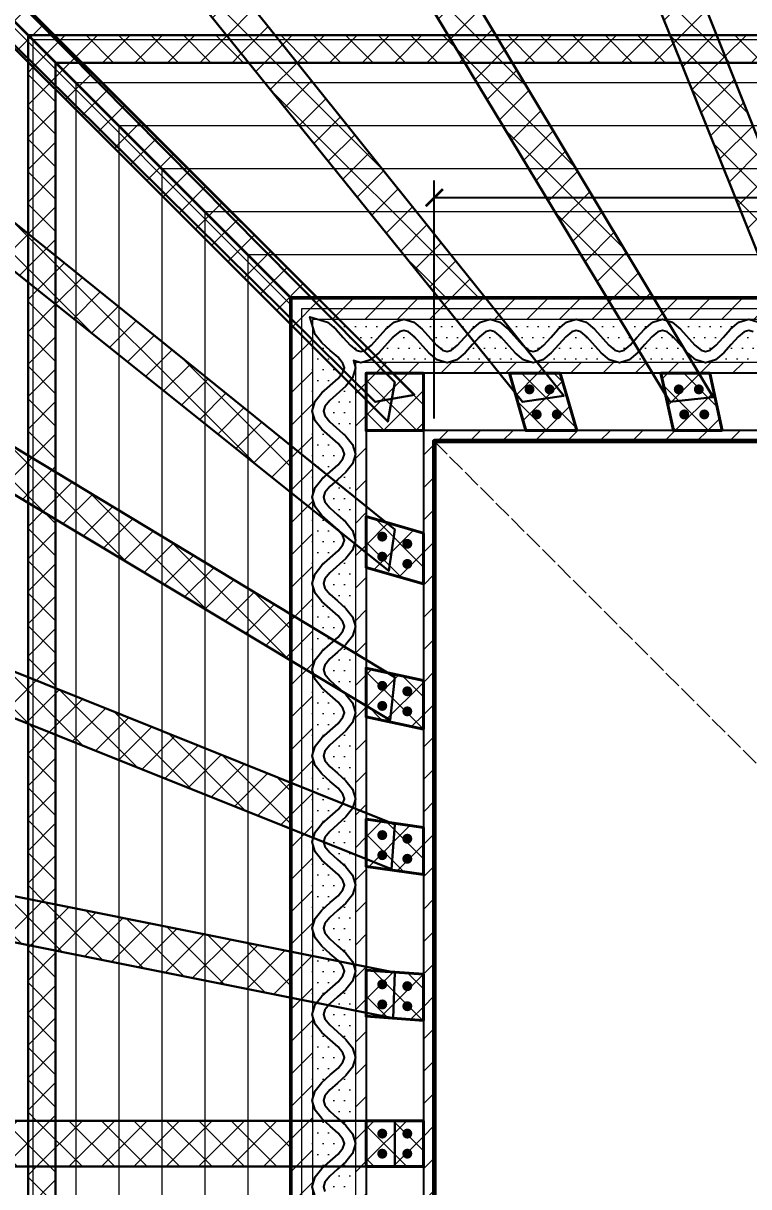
# Model space of a CAD drawing. Header units: millimetres. Extents: x -5750 to 7370, y -6735 to 6000.
# Drawn here: x -3633 to -1103, y -150 to 3908 of the extents above; entities that cross this region are included whole.
import ezdxf

# ---------------------------------------------------------------- set-up
doc = ezdxf.new("R2010")
doc.units = ezdxf.units.MM
doc.linetypes.add('DASHED', pattern=[1.524, 1.27, -0.254])
for name, color, linetype, lineweight in [('DIMS', 3, 'CONTINUOUS', 18), ('HATCH-CAST', 7, 'CONTINUOUS', 9), ('HATCH-INSULATION', 7, 'Continuous', 9), ('HATCH-PRINTED', 7, 'CONTINUOUS', 9), ('HIDDEN-AXIS', 8, 'DASHED', 18), ('LINES', 7, 'CONTINUOUS', 25), ('OUTLINE-CUT', 7, 'CONTINUOUS', 50), ('OUTLINE-FINE', 7, 'CONTINUOUS', 25), ('PRINTED-BEAD', 7, 'CONTINUOUS', 25)]:
    doc.layers.add(name, color=color, linetype=linetype, lineweight=lineweight)
doc.styles.get("Standard").update_dxf_attribs({"font": 'arial.ttf'})
doc.dimstyles.new('PYR-1-50', dxfattribs={"dimscale": 50, "dimtxt": 1.8, "dimasz": 1.2, "dimexe": 1.2, "dimexo": 0.8, "dimgap": 0.6, "dimtad": 1, "dimdec": 0, "dimtxsty": 'Standard', "dimblk": 'ARCHTICK', "dimcen": 2.5, "dimclrd": 3, "dimclre": 3, "dimclrt": 7, "dimazin": 3, "dimtfac": 1, "dimtmove": 0, "dimatfit": 3})

# ---------------------------------------------------------------- blocks, each defined once
blk = doc.blocks.new('_ARCHTICK')
at = {"color": 0, "linetype": 'BYBLOCK', "const_width": 0.15}
blk.add_lwpolyline([(-0.5, -0.5), (0.5, 0.5)], dxfattribs=at)

msp = doc.modelspace()

# ---------------------------------------------------------------- hatches: boundary and pattern name
at = {"layer": 'HATCH-CAST', "ltscale": 50}
h = msp.add_hatch(dxfattribs=at)
h.set_pattern_fill('ANSI37', scale=25.197)
h.paths.add_polyline_path([(-4887.5, -5137.5), (-4887.5, 5137.5), (5387.5, 5137.5), (5387.5, -5137.5)])
h.paths.add_polyline_path([(-4662.5, 4819.2), (-4662.5, 3930), (-4683.3, 3857.9), (-4662.5, 3841.3), (-4662.5, 2947.5), (-4678.8, 2872.2), (-4662.5, 2862.5), (-4662.5, 1965), (-4673.7, 1887.2), (-4662.5, 1882.7), (-4662.5, 982.5), (-4668.2, 903.1), (-4662.5, 901.9), (-4662.5, 80), (-4662.5, -80), (-4662.5, -901.9), (-4668.2, -903.1), (-4662.5, -982.5), (-4662.5, -1882.7), (-4673.7, -1887.2), (-4662.5, -1965), (-4662.5, -2862.5), (-4678.8, -2872.2), (-4662.5, -2947.5), (-4662.5, -3841.3), (-4683.3, -3857.9), (-4662.5, -3930), (-4662.5, -4819.2), (-4687.2, -4843.9), (-4687.1, -4844.2), (-4731.1, -4887.8), (-4662.5, -4912.5), (-4637.8, -4981.1), (-4594.2, -4937.1), (-4593.9, -4937.2), (-4569.2, -4912.5), (-3680, -4912.5), (-3607.9, -4933.3), (-3591.3, -4912.5), (-2697.5, -4912.5), (-2622.2, -4928.8), (-2612.5, -4912.5), (-1715, -4912.5), (-1637.2, -4923.7), (-1632.7, -4912.5), (-732.5, -4912.5), (-653.1, -4918.2), (-651.9, -4912.5), (170, -4912.5), (330, -4912.5), (1151.9, -4912.5), (1153.1, -4918.2), (1232.5, -4912.5), (2132.7, -4912.5), (2137.2, -4923.7), (2215, -4912.5), (3112.5, -4912.5), (3122.2, -4928.8), (3197.5, -4912.5), (4091.3, -4912.5), (4107.9, -4933.3), (4180, -4912.5), (5069.2, -4912.5), (5093.9, -4937.2), (5094.2, -4937.1), (5137.8, -4981.1), (5162.5, -4912.5), (5231.1, -4887.8), (5187.1, -4844.2), (5187.2, -4843.9), (5162.5, -4819.2), (5162.5, -3930), (5183.3, -3857.9), (5162.5, -3841.3), (5162.5, -2947.5), (5178.8, -2872.2), (5162.5, -2862.5), (5162.5, -1965), (5173.7, -1887.2), (5162.5, -1882.7), (5162.5, -982.5), (5168.2, -903.1), (5162.5, -901.9), (5162.5, -80), (5162.5, 80), (5162.5, 901.9), (5168.2, 903.1), (5162.5, 982.5), (5162.5, 1882.7), (5173.7, 1887.2), (5162.5, 1965), (5162.5, 2862.5), (5178.8, 2872.2), (5162.5, 2947.5), (5162.5, 3841.3), (5183.3, 3857.9), (5162.5, 3930), (5162.5, 4819.2), (5187.2, 4843.9), (5187.1, 4844.2), (5231.1, 4887.8), (5162.5, 4912.5), (5137.8, 4981.1), (5094.2, 4937.1), (5093.9, 4937.2), (5069.2, 4912.5), (4180, 4912.5), (4107.9, 4933.3), (4091.3, 4912.5), (3197.5, 4912.5), (3122.2, 4928.8), (3112.5, 4912.5), (2215, 4912.5), (2137.2, 4923.7), (2132.7, 4912.5), (1232.5, 4912.5), (1153.1, 4918.2), (1151.9, 4912.5), (330, 4912.5), (170, 4912.5), (-651.9, 4912.5), (-653.1, 4918.2), (-732.5, 4912.5), (-1632.7, 4912.5), (-1637.2, 4923.7), (-1715, 4912.5), (-2612.5, 4912.5), (-2622.2, 4928.8), (-2697.5, 4912.5), (-3591.3, 4912.5), (-3607.9, 4933.3), (-3680, 4912.5), (-4569.2, 4912.5), (-4593.9, 4937.2), (-4594.2, 4937.1), (-4637.8, 4981.1), (-4662.5, 4912.5), (-4731.1, 4887.8), (-4687.1, 4844.2), (-4687.2, 4843.9)])
h = msp.add_hatch(dxfattribs=at)
h.set_pattern_fill('ANSI37', scale=25.197)
h.paths.add_polyline_path([(-4731.1, 4887.8), (-4593.9, 4937.2), (-2606.7, 2950), (-2700, 2950), (-2700, 2878.3)])
h = msp.add_hatch(dxfattribs=at)
h.set_pattern_fill('ANSI37', scale=25.197)
h.paths.add_polyline_path([(-3607.9, 4933.3), (-2021.3, 2950), (-2184.7, 2950), (-3752.1, 4891.7)])
h = msp.add_hatch(dxfattribs=at)
h.set_pattern_fill('ANSI37', scale=25.197)
h.paths.add_polyline_path([(-2622.2, 4928.8), (-1435, 2950), (-1596.8, 2950), (-2772.8, 4896.2)])
h = msp.add_hatch(dxfattribs=at)
h.set_pattern_fill('ANSI37', scale=25.197)
h.paths.add_polyline_path([(-1637.2, 4923.7), (-847.7, 2950), (-1008.5, 2950), (-1792.8, 4901.3)])
h = msp.add_hatch(dxfattribs=at)
h.set_pattern_fill('ANSI37', scale=25.197)
h.paths.add_polyline_path([(-2700, 2856.7), (-4687.2, 4843.9), (-4687.1, 4844.2), (-2700, 2878.3)])
h = msp.add_hatch(dxfattribs=at)
h.set_pattern_fill('ANSI37', scale=25.197)
h.paths.add_polyline_path([(-2700, 2271.3), (-4683.3, 3857.9), (-4641.7, 4002.1), (-2700, 2434.7)])
h = msp.add_hatch(dxfattribs=at)
h.set_pattern_fill('ANSI37', scale=25.197)
h.paths.add_polyline_path([(-3427.5, 3770.8), (-3523.5, 3866.8), (-2924.7, 3866.8), (-2847.3, 3770.8)])
h = msp.add_hatch(dxfattribs=at)
h.set_pattern_fill('ANSI37', scale=25.197)
h.paths.add_polyline_path([(-2677.9, 3770.8), (-2754.7, 3866.8), (-2150.7, 3866.8), (-2092.7, 3770.8)])
h = msp.add_hatch(dxfattribs=at)
h.set_pattern_fill('ANSI37', scale=25.197)
h.paths.add_polyline_path([(-1927.4, 3770.8), (-1985, 3866.8), (-1377, 3866.8), (-1338.4, 3770.8)])
h = msp.add_hatch(dxfattribs=at)
h.set_pattern_fill('ANSI37', scale=25.197)
h.paths.add_polyline_path([(-1176, 3770.8), (-1214.4, 3866.8), (-603.4, 3866.8), (-584.2, 3770.8)])
h = msp.add_hatch(dxfattribs=at)
h.set_pattern_fill('ANSI37', scale=25.197)
h.paths.add_polyline_path([(-3520.8, 3097.3), (-3616.8, 3174.7), (-3616.8, 3773.5), (-3520.8, 3677.5)])
h = msp.add_hatch(dxfattribs=at)
h.set_pattern_fill('ANSI37', scale=25.197)
h.paths.add_polyline_path([(-2700, 1685), (-4678.8, 2872.2), (-4646.2, 3022.8), (-2700, 1846.8)])
h = msp.add_hatch(dxfattribs=at)
h.set_pattern_fill('ANSI37', scale=25.197)
h.paths.add_polyline_path([(-3520.8, 2342.7), (-3616.8, 2400.7), (-3616.8, 3004.7), (-3520.8, 2927.9)])
h = msp.add_hatch(dxfattribs=at)
h.set_pattern_fill('ANSI37', scale=25.197)
h.paths.add_polyline_path([(-2437.5, 2687.5), (-2237.5, 2687.5), (-2237.5, 2487.5), (-2437.5, 2487.5)])
h = msp.add_hatch(dxfattribs=at)
h.set_pattern_fill('ANSI37', scale=25.197)
h.paths.add_polyline_path([(-1879.9, 2487.5), (-1937.5, 2687.5), (-1760.1, 2687.5), (-1702.5, 2487.5)])
h = msp.add_hatch(dxfattribs=at)
h.set_pattern_fill('ANSI37', scale=25.197)
h.paths.add_polyline_path([(-1409.1, 2687.5), (-1239.1, 2687.5), (-1195.9, 2487.5), (-1365.9, 2487.5)])
h = msp.add_hatch(dxfattribs=at)
h.set_pattern_fill('ANSI37', scale=25.197)
h.paths.add_polyline_path([(-3520.8, 1588.4), (-3616.8, 1627), (-3616.8, 2235), (-3520.8, 2177.4)])
h = msp.add_hatch(dxfattribs=at)
h.set_pattern_fill('ANSI37', scale=25.197)
h.paths.add_polyline_path([(-2237.5, 2129.9), (-2237.5, 1952.5), (-2437.5, 2010.1), (-2437.5, 2187.5)])
h = msp.add_hatch(dxfattribs=at)
h.set_pattern_fill('ANSI37', scale=25.197)
h.paths.add_polyline_path([(-2700, 1097.7), (-4673.7, 1887.2), (-4651.3, 2042.8), (-2700, 1258.5)])
h = msp.add_hatch(dxfattribs=at)
h.set_pattern_fill('ANSI37', scale=25.197)
h.paths.add_polyline_path([(-2437.5, 1659.1), (-2237.5, 1615.9), (-2237.5, 1445.9), (-2437.5, 1489.1)])
h = msp.add_hatch(dxfattribs=at)
h.set_pattern_fill('ANSI37', scale=25.197)
h.paths.add_polyline_path([(-3520.8, 834.2), (-3616.8, 853.4), (-3616.8, 1464.4), (-3520.8, 1426)])
h = msp.add_hatch(dxfattribs=at)
h.set_pattern_fill('ANSI37', scale=25.197)
h.paths.add_polyline_path([(-2437.5, 967.1), (-2437.5, 1131.7), (-2237.5, 1102.9), (-2237.5, 938.3)])
h = msp.add_hatch(dxfattribs=at)
h.set_pattern_fill('ANSI37', scale=25.197)
h.paths.add_polyline_path([(-2700, 509.4), (-4668.2, 903.1), (-4656.8, 1061.9), (-2700, 669.6)])
h = msp.add_hatch(dxfattribs=at)
h.set_pattern_fill('ANSI37', scale=25.197)
h.paths.add_polyline_path([(-3520.8, 80), (-3616.8, 80), (-3616.8, 692.8), (-3520.8, 673.6)])
h = msp.add_hatch(dxfattribs=at)
h.set_pattern_fill('ANSI37', scale=25.197)
h.paths.add_polyline_path([(-2237.5, 429.7), (-2437.5, 444.1), (-2437.5, 605.3), (-2237.5, 590.9)])
h = msp.add_hatch(dxfattribs=at)
h.set_pattern_fill('ANSI37', scale=25.197)
h.paths.add_polyline_path([(-2700, -80), (-4662.5, -80), (-4662.5, 80), (-2700, 80)])
h = msp.add_hatch(dxfattribs=at)
h.set_pattern_fill('ANSI37', scale=25.197)
h.paths.add_polyline_path([(-2237.5, 80), (-2237.5, -80), (-2437.5, -80), (-2437.5, 80)])
h = msp.add_hatch(dxfattribs=at)
h.set_pattern_fill('ANSI37', scale=25.197)
h.paths.add_polyline_path([(-3520.8, -673.6), (-3616.8, -692.8), (-3616.8, -80), (-3520.8, -80)])
at = {"layer": 'HATCH-INSULATION', "ltscale": 50}
h = msp.add_hatch(dxfattribs=at)
h.set_pattern_fill('DOTS', scale=23.622)
h.paths.add_polyline_path([(-2535.4, 2743), (-2518.2, 2722), (-2513.3, 2705.9), (-2518.2, 2689.9), (-2535.4, 2668.8), (-2591.7, 2618.7), (-2615.6, 2589.6), (-2625, 2558.4), (-2625, 2853.5), (-2615.6, 2822.2), (-2591.7, 2793.1), (-2562.5, 2767.1)])
h = msp.add_hatch(dxfattribs=at)
h.set_pattern_fill('DOTS', scale=23.622)
h.paths.add_polyline_path([(-2439.9, 2768.2), (-2455.9, 2763.3), (-2472, 2768.2), (-2493, 2785.4), (-2517.1, 2812.5), (-2543.1, 2841.7), (-2572.2, 2865.6), (-2603.5, 2875), (-2308.4, 2875), (-2339.6, 2865.6), (-2368.7, 2841.7), (-2418.8, 2785.4)])
h = msp.add_hatch(dxfattribs=at)
h.set_pattern_fill('DOTS', scale=23.622)
h.paths.add_polyline_path([(-2118.2, 2785.4), (-2139.2, 2768.2), (-2155.3, 2763.3), (-2171.3, 2768.2), (-2192.3, 2785.4), (-2242.5, 2841.7), (-2271.5, 2865.6), (-2302.8, 2875), (-2007.7, 2875), (-2039, 2865.6), (-2068.1, 2841.7), (-2094.1, 2812.5)])
h = msp.add_hatch(dxfattribs=at)
h.set_pattern_fill('DOTS', scale=23.622)
h.paths.add_polyline_path([(-1817.5, 2785.4), (-1838.6, 2768.2), (-1854.6, 2763.3), (-1870.7, 2768.2), (-1891.7, 2785.4), (-1941.8, 2841.7), (-1970.9, 2865.6), (-2002.2, 2875), (-1707, 2875), (-1738.3, 2865.6), (-1767.4, 2841.7), (-1793.4, 2812.5)])
h = msp.add_hatch(dxfattribs=at)
h.set_pattern_fill('DOTS', scale=23.622)
h.paths.add_polyline_path([(-1516.9, 2785.4), (-1537.9, 2768.2), (-1553.9, 2763.3), (-1570, 2768.2), (-1591, 2785.4), (-1641.1, 2841.7), (-1670.2, 2865.6), (-1701.5, 2875), (-1406.4, 2875), (-1437.7, 2865.6), (-1466.8, 2841.7), (-1492.8, 2812.5)])
h = msp.add_hatch(dxfattribs=at)
h.set_pattern_fill('DOTS', scale=23.622)
h.paths.add_polyline_path([(-1216.2, 2785.4), (-1237.2, 2768.2), (-1253.3, 2763.3), (-1269.3, 2768.2), (-1290.4, 2785.4), (-1340.5, 2841.7), (-1369.6, 2865.6), (-1400.9, 2875), (-1105.7, 2875), (-1137, 2865.6), (-1166.1, 2841.7), (-1192.1, 2812.5)])
h = msp.add_hatch(dxfattribs=at)
h.set_pattern_fill('DOTS', scale=23.622)
h.paths.add_polyline_path([(-2268.5, 2814.6), (-2218.4, 2758.3), (-2189.3, 2734.4), (-2158, 2725), (-2453.2, 2725), (-2421.9, 2734.4), (-2392.8, 2758.3), (-2342.7, 2814.6), (-2321.6, 2831.8), (-2305.6, 2836.7), (-2289.5, 2831.8)])
h = msp.add_hatch(dxfattribs=at)
h.set_pattern_fill('DOTS', scale=23.622)
h.paths.add_polyline_path([(-2042, 2814.6), (-2021, 2831.8), (-2004.9, 2836.7), (-1988.9, 2831.8), (-1967.9, 2814.6), (-1917.7, 2758.3), (-1888.7, 2734.4), (-1857.4, 2725), (-2152.5, 2725), (-2121.2, 2734.4), (-2092.1, 2758.3), (-2066.1, 2787.5)])
h = msp.add_hatch(dxfattribs=at)
h.set_pattern_fill('DOTS', scale=23.622)
h.paths.add_polyline_path([(-1741.4, 2814.6), (-1720.3, 2831.8), (-1704.3, 2836.7), (-1688.2, 2831.8), (-1667.2, 2814.6), (-1617.1, 2758.3), (-1588, 2734.4), (-1556.7, 2725), (-1851.8, 2725), (-1820.6, 2734.4), (-1791.5, 2758.3), (-1765.4, 2787.5)])
h = msp.add_hatch(dxfattribs=at)
h.set_pattern_fill('DOTS', scale=23.622)
h.paths.add_polyline_path([(-1440.7, 2814.6), (-1419.7, 2831.8), (-1403.6, 2836.7), (-1387.6, 2831.8), (-1366.5, 2814.6), (-1316.4, 2758.3), (-1287.3, 2734.4), (-1256, 2725), (-1551.2, 2725), (-1519.9, 2734.4), (-1490.8, 2758.3), (-1464.8, 2787.5)])
h = msp.add_hatch(dxfattribs=at)
h.set_pattern_fill('DOTS', scale=23.622)
h.paths.add_polyline_path([(-1219.2, 2734.4), (-1190.1, 2758.3), (-1164.1, 2787.5), (-1140, 2814.6), (-1119, 2831.8), (-1103, 2836.7), (-1086.9, 2831.8), (-1065.9, 2814.6), (-1041.8, 2787.5), (-1015.8, 2758.3), (-986.7, 2734.4), (-955.4, 2725), (-1250.5, 2725)])
h = msp.add_hatch(dxfattribs=at)
h.set_pattern_fill('DOTS', scale=23.622)
h.paths.add_polyline_path([(-2475, 2725), (-2475, 2708.7), (-2482, 2732), (-2458.7, 2725)])
h = msp.add_hatch(dxfattribs=at)
h.set_pattern_fill('DOTS', scale=23.622)
h.paths.add_polyline_path([(-2564.6, 2592.7), (-2508.3, 2642.8), (-2484.4, 2671.9), (-2475, 2703.2), (-2475, 2408), (-2484.4, 2439.3), (-2508.3, 2468.4), (-2564.6, 2518.5), (-2581.8, 2539.5), (-2586.7, 2555.6), (-2581.8, 2571.6)])
h = msp.add_hatch(dxfattribs=at)
h.set_pattern_fill('DOTS', scale=23.622)
h.paths.add_polyline_path([(-2518.2, 2421.3), (-2513.3, 2405.3), (-2518.2, 2389.2), (-2535.4, 2368.2), (-2562.5, 2344.1), (-2591.7, 2318.1), (-2615.6, 2289), (-2625, 2257.7), (-2625, 2552.8), (-2615.6, 2521.5), (-2591.7, 2492.5), (-2535.4, 2442.3)])
h = msp.add_hatch(dxfattribs=at)
h.set_pattern_fill('DOTS', scale=23.622)
h.paths.add_polyline_path([(-2484.4, 2138.7), (-2508.3, 2167.7), (-2537.5, 2193.8), (-2564.6, 2217.9), (-2581.8, 2238.9), (-2586.7, 2254.9), (-2581.8, 2271), (-2564.6, 2292), (-2537.5, 2316.1), (-2508.3, 2342.1), (-2484.4, 2371.2), (-2475, 2402.5), (-2475, 2107.4)])
h = msp.add_hatch(dxfattribs=at)
h.set_pattern_fill('DOTS', scale=23.622)
h.paths.add_polyline_path([(-2535.4, 2141.7), (-2518.2, 2120.7), (-2513.3, 2104.6), (-2518.2, 2088.6), (-2535.4, 2067.5), (-2591.7, 2017.4), (-2615.6, 1988.3), (-2625, 1957), (-2625, 2252.2), (-2615.6, 2220.9), (-2591.7, 2191.8), (-2562.5, 2165.8)])
h = msp.add_hatch(dxfattribs=at)
h.set_pattern_fill('DOTS', scale=23.622)
h.paths.add_polyline_path([(-2564.6, 1917.2), (-2581.8, 1938.2), (-2586.7, 1954.3), (-2581.8, 1970.3), (-2564.6, 1991.4), (-2508.3, 2041.5), (-2484.4, 2070.6), (-2475, 2101.8), (-2475, 1806.7), (-2484.4, 1838), (-2508.3, 1867.1), (-2537.5, 1893.1)])
h = msp.add_hatch(dxfattribs=at)
h.set_pattern_fill('DOTS', scale=23.622)
h.paths.add_polyline_path([(-2615.6, 1920.2), (-2591.7, 1891.1), (-2562.5, 1865.1), (-2535.4, 1841), (-2518.2, 1820), (-2513.3, 1803.9), (-2518.2, 1787.9), (-2535.4, 1766.9), (-2562.5, 1742.8), (-2591.7, 1716.8), (-2615.6, 1687.7), (-2625, 1656.4), (-2625, 1951.5)])
h = msp.add_hatch(dxfattribs=at)
h.set_pattern_fill('DOTS', scale=23.622)
h.paths.add_polyline_path([(-2484.4, 1537.3), (-2508.3, 1566.4), (-2537.5, 1592.5), (-2564.6, 1616.5), (-2581.8, 1637.6), (-2586.7, 1653.6), (-2581.8, 1669.7), (-2564.6, 1690.7), (-2537.5, 1714.8), (-2508.3, 1740.8), (-2484.4, 1769.9), (-2475, 1801.2), (-2475, 1506)])
h = msp.add_hatch(dxfattribs=at)
h.set_pattern_fill('DOTS', scale=23.622)
h.paths.add_polyline_path([(-2535.4, 1540.4), (-2518.2, 1519.3), (-2513.3, 1503.3), (-2518.2, 1487.2), (-2535.4, 1466.2), (-2591.7, 1416.1), (-2615.6, 1387), (-2625, 1355.7), (-2625, 1650.9), (-2615.6, 1619.6), (-2591.7, 1590.5), (-2562.5, 1564.5)])
h = msp.add_hatch(dxfattribs=at)
h.set_pattern_fill('DOTS', scale=23.622)
h.paths.add_polyline_path([(-2564.6, 1315.9), (-2581.8, 1336.9), (-2586.7, 1353), (-2581.8, 1369), (-2564.6, 1390), (-2508.3, 1440.1), (-2484.4, 1469.2), (-2475, 1500.5), (-2475, 1205.4), (-2484.4, 1236.7), (-2508.3, 1265.8), (-2537.5, 1291.8)])
h = msp.add_hatch(dxfattribs=at)
h.set_pattern_fill('DOTS', scale=23.622)
h.paths.add_polyline_path([(-2615.6, 1318.9), (-2591.7, 1289.8), (-2562.5, 1263.8), (-2535.4, 1239.7), (-2518.2, 1218.7), (-2513.3, 1202.6), (-2518.2, 1186.6), (-2535.4, 1165.6), (-2562.5, 1141.5), (-2591.7, 1115.4), (-2615.6, 1086.4), (-2625, 1055.1), (-2625, 1350.2)])
h = msp.add_hatch(dxfattribs=at)
h.set_pattern_fill('DOTS', scale=23.622)
h.paths.add_polyline_path([(-2484.4, 936), (-2508.3, 965.1), (-2537.5, 991.1), (-2564.6, 1015.2), (-2581.8, 1036.2), (-2586.7, 1052.3), (-2581.8, 1068.4), (-2564.6, 1089.4), (-2537.5, 1113.5), (-2508.3, 1139.5), (-2484.4, 1168.6), (-2475, 1199.9), (-2475, 904.7)])
h = msp.add_hatch(dxfattribs=at)
h.set_pattern_fill('DOTS', scale=23.622)
h.paths.add_polyline_path([(-2615.6, 1018.2), (-2591.7, 989.2), (-2562.5, 963.1), (-2535.4, 939.1), (-2518.2, 918), (-2513.3, 902), (-2518.2, 885.9), (-2535.4, 864.9), (-2562.5, 840.8), (-2591.7, 814.8), (-2615.6, 785.7), (-2625, 754.4), (-2625, 1049.5)])
h = msp.add_hatch(dxfattribs=at)
h.set_pattern_fill('DOTS', scale=23.622)
h.paths.add_polyline_path([(-2484.4, 635.4), (-2508.3, 664.5), (-2537.5, 690.5), (-2564.6, 714.6), (-2581.8, 735.6), (-2586.7, 751.6), (-2581.8, 767.7), (-2564.6, 788.7), (-2537.5, 812.8), (-2508.3, 838.8), (-2484.4, 867.9), (-2475, 899.2), (-2475, 604.1)])
h = msp.add_hatch(dxfattribs=at)
h.set_pattern_fill('DOTS', scale=23.622)
h.paths.add_polyline_path([(-2615.6, 717.6), (-2591.7, 688.5), (-2562.5, 662.5), (-2535.4, 638.4), (-2518.2, 617.4), (-2513.3, 601.3), (-2518.2, 585.3), (-2535.4, 564.2), (-2562.5, 540.2), (-2591.7, 514.1), (-2615.6, 485), (-2625, 453.7), (-2625, 748.9)])
h = msp.add_hatch(dxfattribs=at)
h.set_pattern_fill('DOTS', scale=23.622)
h.paths.add_polyline_path([(-2484.4, 334.7), (-2508.3, 363.8), (-2537.5, 389.8), (-2564.6, 413.9), (-2581.8, 434.9), (-2586.7, 451), (-2581.8, 467), (-2564.6, 488.1), (-2537.5, 512.2), (-2508.3, 538.2), (-2484.4, 567.3), (-2475, 598.6), (-2475, 303.4)])
h = msp.add_hatch(dxfattribs=at)
h.set_pattern_fill('DOTS', scale=23.622)
h.paths.add_polyline_path([(-2615.6, 416.9), (-2591.7, 387.8), (-2562.5, 361.8), (-2535.4, 337.7), (-2518.2, 316.7), (-2513.3, 300.7), (-2518.2, 284.6), (-2535.4, 263.6), (-2562.5, 239.5), (-2591.7, 213.5), (-2615.6, 184.4), (-2625, 153.1), (-2625, 448.2)])
h = msp.add_hatch(dxfattribs=at)
h.set_pattern_fill('DOTS', scale=23.622)
h.paths.add_polyline_path([(-2484.4, 34.1), (-2508.3, 63.1), (-2537.5, 89.2), (-2564.6, 113.2), (-2581.8, 134.3), (-2586.7, 150.3), (-2581.8, 166.4), (-2564.6, 187.4), (-2537.5, 211.5), (-2508.3, 237.5), (-2484.4, 266.6), (-2475, 297.9), (-2475, 2.8)])
h = msp.add_hatch(dxfattribs=at)
h.set_pattern_fill('DOTS', scale=23.622)
h.paths.add_polyline_path([(-2615.6, 116.3), (-2591.7, 87.2), (-2562.5, 61.2), (-2535.4, 37.1), (-2518.2, 16.1), (-2513.3, 0), (-2518.2, -16.1), (-2535.4, -37.1), (-2562.5, -61.2), (-2591.7, -87.2), (-2615.6, -116.3), (-2625, -147.6), (-2625, 147.6)])
h = msp.add_hatch(dxfattribs=at)
h.set_pattern_fill('DOTS', scale=23.622)
h.paths.add_polyline_path([(-2484.4, -266.6), (-2508.3, -237.5), (-2537.5, -211.5), (-2564.6, -187.4), (-2581.8, -166.4), (-2586.7, -150.3), (-2581.8, -134.3), (-2564.6, -113.2), (-2537.5, -89.2), (-2508.3, -63.1), (-2484.4, -34.1), (-2475, -2.8), (-2475, -297.9)])
at = {"layer": 'HATCH-PRINTED', "ltscale": 50}
h = msp.add_hatch(dxfattribs=at)
h.set_pattern_fill('ANSI31', scale=25.197)
h.paths.add_polyline_path([(3200, 2950), (3200, -2950), (-2700, -2950), (-2700, 2950)])
h.paths.add_polyline_path([(3125.8, 1353), (3125, 1355.7), (3125, 1650.9), (3125.8, 1653.6), (3125, 1656.4), (3125, 1951.5), (3125.8, 1954.3), (3125, 1957), (3125, 2252.2), (3125.8, 2254.9), (3125, 2257.7), (3125, 2552.8), (3125.8, 2555.6), (3125, 2558.4), (3125, 2853.5), (3134.3, 2884.3), (3103.5, 2875), (2808.4, 2875), (2805.6, 2875.8), (2802.8, 2875), (2507.7, 2875), (2504.9, 2875.8), (2502.2, 2875), (2207, 2875), (2204.3, 2875.8), (2201.5, 2875), (1906.4, 2875), (1903.6, 2875.8), (1900.9, 2875), (1605.7, 2875), (1603, 2875.8), (1600.2, 2875), (1305.1, 2875), (1302.3, 2875.8), (1299.5, 2875), (1004.4, 2875), (1001.6, 2875.8), (998.9, 2875), (703.7, 2875), (701, 2875.8), (698.2, 2875), (403.1, 2875), (400.3, 2875.8), (397.6, 2875), (102.4, 2875), (99.7, 2875.8), (96.9, 2875), (-198.2, 2875), (-201, 2875.8), (-203.7, 2875), (-498.9, 2875), (-501.6, 2875.8), (-504.4, 2875), (-799.5, 2875), (-802.3, 2875.8), (-805.1, 2875), (-1100.2, 2875), (-1103, 2875.8), (-1105.7, 2875), (-1400.9, 2875), (-1403.6, 2875.8), (-1406.4, 2875), (-1701.5, 2875), (-1704.3, 2875.8), (-1707, 2875), (-2002.2, 2875), (-2004.9, 2875.8), (-2007.7, 2875), (-2302.8, 2875), (-2305.6, 2875.8), (-2308.4, 2875), (-2603.5, 2875), (-2634.3, 2884.3), (-2625, 2853.5), (-2625, 2558.4), (-2625.8, 2555.6), (-2625, 2552.8), (-2625, 2257.7), (-2625.8, 2254.9), (-2625, 2252.2), (-2625, 1957), (-2625.8, 1954.3), (-2625, 1951.5), (-2625, 1656.4), (-2625.8, 1653.6), (-2625, 1650.9), (-2625, 1355.7), (-2625.8, 1353), (-2625, 1350.2), (-2625, 1055.1), (-2625.8, 1052.3), (-2625, 1049.5), (-2625, 754.4), (-2625.8, 751.6), (-2625, 748.9), (-2625, 453.7), (-2625.8, 451), (-2625, 448.2), (-2625, 153.1), (-2625.8, 150.3), (-2625, 147.6), (-2625, -147.6), (-2625.8, -150.3), (-2625, -153.1), (-2625, -448.2), (-2625.8, -451), (-2625, -453.7), (-2625, -748.9), (-2625.8, -751.6), (-2625, -754.4), (-2625, -1049.5), (-2625.8, -1052.3), (-2625, -1055.1), (-2625, -1350.2), (-2625.8, -1353), (-2625, -1355.7), (-2625, -1650.9), (-2625.8, -1653.6), (-2625, -1656.4), (-2625, -1951.5), (-2625.8, -1954.3), (-2625, -1957), (-2625, -2252.2), (-2625.8, -2254.9), (-2625, -2257.7), (-2625, -2552.8), (-2625.8, -2555.6), (-2625, -2558.4), (-2625, -2853.5), (-2634.3, -2884.3), (-2603.5, -2875), (-2308.4, -2875), (-2305.6, -2875.8), (-2302.8, -2875), (-2007.7, -2875), (-2004.9, -2875.8), (-2002.2, -2875), (-1707, -2875), (-1704.3, -2875.8), (-1701.5, -2875), (-1406.4, -2875), (-1403.6, -2875.8), (-1400.9, -2875), (-1105.7, -2875), (-1103, -2875.8), (-1100.2, -2875), (-805.1, -2875), (-802.3, -2875.8), (-799.5, -2875), (-504.4, -2875), (-501.6, -2875.8), (-498.9, -2875), (-203.7, -2875), (-201, -2875.8), (-198.2, -2875), (96.9, -2875), (99.7, -2875.8), (102.4, -2875), (397.6, -2875), (400.3, -2875.8), (403.1, -2875), (698.2, -2875), (701, -2875.8), (703.7, -2875), (998.9, -2875), (1001.6, -2875.8), (1004.4, -2875), (1299.5, -2875), (1302.3, -2875.8), (1305.1, -2875), (1600.2, -2875), (1603, -2875.8), (1605.7, -2875), (1900.9, -2875), (1903.6, -2875.8), (1906.4, -2875), (2201.5, -2875), (2204.3, -2875.8), (2207, -2875), (2502.2, -2875), (2504.9, -2875.8), (2507.7, -2875), (2802.8, -2875), (2805.6, -2875.8), (2808.4, -2875), (3103.5, -2875), (3134.3, -2884.3), (3125, -2853.5), (3125, -2558.4), (3125.8, -2555.6), (3125, -2552.8), (3125, -2257.7), (3125.8, -2254.9), (3125, -2252.2), (3125, -1957), (3125.8, -1954.3), (3125, -1951.5), (3125, -1656.4), (3125.8, -1653.6), (3125, -1650.9), (3125, -1355.7), (3125.8, -1353), (3125, -1350.2), (3125, -1055.1), (3125.8, -1052.3), (3125, -1049.5), (3125, -754.4), (3125.8, -751.6), (3125, -748.9), (3125, -453.7), (3125.8, -451), (3125, -448.2), (3125, -153.1), (3125.8, -150.3), (3125, -147.6), (3125, 147.6), (3125.8, 150.3), (3125, 153.1), (3125, 448.2), (3125.8, 451), (3125, 453.7), (3125, 748.9), (3125.8, 751.6), (3125, 754.4), (3125, 1049.5), (3125.8, 1052.3), (3125, 1055.1), (3125, 1350.2)])
h = msp.add_hatch(dxfattribs=at)
h.set_pattern_fill('ANSI31', scale=25.197)
h.paths.add_polyline_path([(-952.6, -2724.2), (-955.4, -2725), (-1250.5, -2725), (-1253.3, -2724.2), (-1256, -2725), (-1551.2, -2725), (-1553.9, -2724.2), (-1556.7, -2725), (-1851.8, -2725), (-1854.6, -2724.2), (-1857.4, -2725), (-2152.5, -2725), (-2155.3, -2724.2), (-2158, -2725), (-2453.2, -2725), (-2455.9, -2724.2), (-2458.7, -2725), (-2475, -2725), (-2475, -2708.7), (-2474.2, -2705.9), (-2475, -2703.2), (-2475, -2408), (-2474.2, -2405.3), (-2475, -2402.5), (-2475, -2107.4), (-2474.2, -2104.6), (-2475, -2101.8), (-2475, -1806.7), (-2474.2, -1803.9), (-2475, -1801.2), (-2475, -1506), (-2474.2, -1503.3), (-2475, -1500.5), (-2475, -1205.4), (-2474.2, -1202.6), (-2475, -1199.9), (-2475, -904.7), (-2474.2, -902), (-2475, -899.2), (-2475, -604.1), (-2474.2, -601.3), (-2475, -598.6), (-2475, -303.4), (-2474.2, -300.7), (-2475, -297.9), (-2475, -2.8), (-2474.2, 0), (-2475, 2.8), (-2475, 297.9), (-2474.2, 300.7), (-2475, 303.4), (-2475, 598.6), (-2474.2, 601.3), (-2475, 604.1), (-2475, 899.2), (-2474.2, 902), (-2475, 904.7), (-2475, 1199.9), (-2474.2, 1202.6), (-2475, 1205.4), (-2475, 1500.5), (-2474.2, 1503.3), (-2475, 1506), (-2475, 1801.2), (-2474.2, 1803.9), (-2475, 1806.7), (-2475, 2101.8), (-2474.2, 2104.6), (-2475, 2107.4), (-2475, 2402.5), (-2474.2, 2405.3), (-2475, 2408), (-2475, 2703.2), (-2474.2, 2705.9), (-2475, 2708.7), (-2475, 2725), (-2458.7, 2725), (-2455.9, 2724.2), (-2453.2, 2725), (-2158, 2725), (-2155.3, 2724.2), (-2152.5, 2725), (-1857.4, 2725), (-1854.6, 2724.2), (-1851.8, 2725), (-1556.7, 2725), (-1553.9, 2724.2), (-1551.2, 2725), (-1256, 2725), (-1253.3, 2724.2), (-1250.5, 2725), (-955.4, 2725), (-952.6, 2724.2), (-949.9, 2725), (-654.7, 2725), (-652, 2724.2), (-649.2, 2725), (-354.1, 2725), (-351.3, 2724.2), (-348.6, 2725), (-53.4, 2725), (-50.7, 2724.2), (-47.9, 2725), (247.2, 2725), (250, 2724.2), (252.8, 2725), (547.9, 2725), (550.7, 2724.2), (553.4, 2725), (848.6, 2725), (851.3, 2724.2), (854.1, 2725), (1149.2, 2725), (1152, 2724.2), (1154.7, 2725), (1449.9, 2725), (1452.6, 2724.2), (1455.4, 2725), (1750.5, 2725), (1753.3, 2724.2), (1756, 2725), (2051.2, 2725), (2053.9, 2724.2), (2056.7, 2725), (2351.8, 2725), (2354.6, 2724.2), (2357.4, 2725), (2652.5, 2725), (2655.3, 2724.2), (2658, 2725), (2953.2, 2725), (2955.9, 2724.2), (2958.7, 2725), (2975, 2725), (2975, 2708.7), (2974.2, 2705.9), (2975, 2703.2), (2975, 2408), (2974.2, 2405.3), (2975, 2402.5), (2975, 2107.4), (2974.2, 2104.6), (2975, 2101.8), (2975, 1806.7), (2974.2, 1803.9), (2975, 1801.2), (2975, 1506), (2974.2, 1503.3), (2975, 1500.5), (2975, 1205.4), (2974.2, 1202.6), (2975, 1199.9), (2975, 904.7), (2974.2, 902), (2975, 899.2), (2975, 604.1), (2974.2, 601.3), (2975, 598.6), (2975, 303.4), (2974.2, 300.7), (2975, 297.9), (2975, 2.8), (2974.2, 0), (2975, -2.8), (2975, -297.9), (2974.2, -300.7), (2975, -303.4), (2975, -598.6), (2974.2, -601.3), (2975, -604.1), (2975, -899.2), (2974.2, -902), (2975, -904.7), (2975, -1199.9), (2974.2, -1202.6), (2975, -1205.4), (2975, -1500.5), (2974.2, -1503.3), (2975, -1506), (2975, -1801.2), (2974.2, -1803.9), (2975, -1806.7), (2975, -2101.8), (2974.2, -2104.6), (2975, -2107.4), (2975, -2402.5), (2974.2, -2405.3), (2975, -2408), (2975, -2703.2), (2974.2, -2705.9), (2975, -2708.7), (2975, -2725), (2958.7, -2725), (2955.9, -2724.2), (2953.2, -2725), (2658, -2725), (2655.3, -2724.2), (2652.5, -2725), (2357.4, -2725), (2354.6, -2724.2), (2351.8, -2725), (2056.7, -2725), (2053.9, -2724.2), (2051.2, -2725), (1756, -2725), (1753.3, -2724.2), (1750.5, -2725), (1455.4, -2725), (1452.6, -2724.2), (1449.9, -2725), (1154.7, -2725), (1152, -2724.2), (1149.2, -2725), (854.1, -2725), (851.3, -2724.2), (848.6, -2725), (553.4, -2725), (550.7, -2724.2), (547.9, -2725), (252.8, -2725), (250, -2724.2), (247.2, -2725), (-47.9, -2725), (-50.7, -2724.2), (-53.4, -2725), (-348.6, -2725), (-351.3, -2724.2), (-354.1, -2725), (-649.2, -2725), (-652, -2724.2), (-654.7, -2725), (-949.9, -2725)])
h.paths.add_polyline_path([(2260.1, 2687.5), (1909.1, 2687.5), (1739.1, 2687.5), (1381.7, 2687.5), (1217.1, 2687.5), (855.3, 2687.5), (694.1, 2687.5), (330, 2687.5), (170, 2687.5), (-194.1, 2687.5), (-355.3, 2687.5), (-717.1, 2687.5), (-881.7, 2687.5), (-1239.1, 2687.5), (-1409.1, 2687.5), (-1760.1, 2687.5), (-1937.5, 2687.5), (-2237.5, 2687.5), (-2437.5, 2687.5), (-2437.5, 2487.5), (-2437.5, 2187.5), (-2437.5, 2010.1), (-2437.5, 1659.1), (-2437.5, 1489.1), (-2437.5, 1131.7), (-2437.5, 967.1), (-2437.5, 605.3), (-2437.5, 444.1), (-2437.5, 80), (-2437.5, -80), (-2437.5, -444.1), (-2437.5, -605.3), (-2437.5, -967.1), (-2437.5, -1131.7), (-2437.5, -1489.1), (-2437.5, -1659.1), (-2437.5, -2010.1), (-2437.5, -2187.5), (-2437.5, -2487.5), (-2437.5, -2687.5), (-2237.5, -2687.5), (-1937.5, -2687.5), (-1760.1, -2687.5), (-1409.1, -2687.5), (-1239.1, -2687.5), (-881.7, -2687.5), (-717.1, -2687.5), (-355.3, -2687.5), (-194.1, -2687.5), (170, -2687.5), (330, -2687.5), (694.1, -2687.5), (855.3, -2687.5), (1217.1, -2687.5), (1381.7, -2687.5), (1739.1, -2687.5), (1909.1, -2687.5), (2260.1, -2687.5), (2437.5, -2687.5), (2737.5, -2687.5), (2937.5, -2687.5), (2937.5, -2487.5), (2937.5, -2187.5), (2937.5, -2010.1), (2937.5, -1659.1), (2937.5, -1489.1), (2937.5, -1131.7), (2937.5, -967.1), (2937.5, -605.3), (2937.5, -444.1), (2937.5, -80), (2937.5, 80), (2937.5, 444.1), (2937.5, 605.3), (2937.5, 967.1), (2937.5, 1131.7), (2937.5, 1489.1), (2937.5, 1659.1), (2937.5, 2010.1), (2937.5, 2187.5), (2937.5, 2487.5), (2937.5, 2687.5), (2737.5, 2687.5), (2437.5, 2687.5)])
h = msp.add_hatch(dxfattribs=at)
h.set_pattern_fill('ANSI31', scale=25.197)
h.paths.add_polyline_path([(-340.9, 2487.5), (-179.7, 2487.5), (170, 2487.5), (330, 2487.5), (679.7, 2487.5), (840.9, 2487.5), (1188.3, 2487.5), (1352.9, 2487.5), (1695.9, 2487.5), (1865.9, 2487.5), (2202.5, 2487.5), (2379.9, 2487.5), (2737.5, 2487.5), (2737.5, 2129.9), (2737.5, 1952.5), (2737.5, 1615.9), (2737.5, 1445.9), (2737.5, 1102.9), (2737.5, 938.3), (2737.5, 590.9), (2737.5, 429.7), (2737.5, 80), (2737.5, -80), (2737.5, -429.7), (2737.5, -590.9), (2737.5, -938.3), (2737.5, -1102.9), (2737.5, -1445.9), (2737.5, -1615.9), (2737.5, -1952.5), (2737.5, -2129.9), (2737.5, -2487.5), (2379.9, -2487.5), (2202.5, -2487.5), (1865.9, -2487.5), (1695.9, -2487.5), (1352.9, -2487.5), (1188.3, -2487.5), (840.9, -2487.5), (679.7, -2487.5), (330, -2487.5), (170, -2487.5), (-179.7, -2487.5), (-340.9, -2487.5), (-688.3, -2487.5), (-852.9, -2487.5), (-1195.9, -2487.5), (-1365.9, -2487.5), (-1702.5, -2487.5), (-1879.9, -2487.5), (-2237.5, -2487.5), (-2237.5, -2129.9), (-2237.5, -1952.5), (-2237.5, -1615.9), (-2237.5, -1445.9), (-2237.5, -1102.9), (-2237.5, -938.3), (-2237.5, -590.9), (-2237.5, -429.7), (-2237.5, -80), (-2237.5, 80), (-2237.5, 429.7), (-2237.5, 590.9), (-2237.5, 938.3), (-2237.5, 1102.9), (-2237.5, 1445.9), (-2237.5, 1615.9), (-2237.5, 1952.5), (-2237.5, 2129.9), (-2237.5, 2487.5), (-1879.9, 2487.5), (-1702.5, 2487.5), (-1365.9, 2487.5), (-1195.9, 2487.5), (-852.9, 2487.5), (-688.3, 2487.5)])
h.paths.add_polyline_path([(2700, 2450), (-2200, 2450), (-2200, -2450), (2700, -2450)])
at = {"layer": 'LINES', "ltscale": 50}
h = msp.add_hatch(color=7, dxfattribs=at)
h.dxf.hatch_style = 1
edge = h.paths.add_edge_path()
edge.add_arc((-1867.6, 2631.2), 17.5, 0, 360)
h = msp.add_hatch(color=7, dxfattribs=at)
h.dxf.hatch_style = 1
edge = h.paths.add_edge_path()
edge.add_arc((-1797.6, 2631.2), 17.5, 0, 360)
h = msp.add_hatch(color=7, dxfattribs=at)
h.dxf.hatch_style = 1
edge = h.paths.add_edge_path()
edge.add_arc((-1347, 2631.2), 17.5, 0, 360)
h = msp.add_hatch(color=7, dxfattribs=at)
h.dxf.hatch_style = 1
edge = h.paths.add_edge_path()
edge.add_arc((-1277, 2631.2), 17.5, 0, 360)
h = msp.add_hatch(color=7, dxfattribs=at)
h.dxf.hatch_style = 1
edge = h.paths.add_edge_path()
edge.add_arc((-1842.4, 2543.8), 17.5, 0, 360)
h = msp.add_hatch(color=7, dxfattribs=at)
h.dxf.hatch_style = 1
edge = h.paths.add_edge_path()
edge.add_arc((-1772.4, 2543.8), 17.5, 0, 360)
h = msp.add_hatch(color=7, dxfattribs=at)
h.dxf.hatch_style = 1
edge = h.paths.add_edge_path()
edge.add_arc((-1328, 2543.8), 17.5, 0, 360)
h = msp.add_hatch(color=7, dxfattribs=at)
h.dxf.hatch_style = 1
edge = h.paths.add_edge_path()
edge.add_arc((-1258, 2543.8), 17.5, 0, 360)
h = msp.add_hatch(color=7, dxfattribs=at)
h.dxf.hatch_style = 1
edge = h.paths.add_edge_path()
edge.add_arc((-2381.2, 2117.6), 17.5, 0, 360)
h = msp.add_hatch(color=7, dxfattribs=at)
h.dxf.hatch_style = 1
edge = h.paths.add_edge_path()
edge.add_arc((-2293.8, 2092.4), 17.5, 0, 360)
h = msp.add_hatch(color=7, dxfattribs=at)
h.dxf.hatch_style = 1
edge = h.paths.add_edge_path()
edge.add_arc((-2381.2, 2047.6), 17.5, 0, 360)
h = msp.add_hatch(color=7, dxfattribs=at)
h.dxf.hatch_style = 1
edge = h.paths.add_edge_path()
edge.add_arc((-2293.8, 2022.4), 17.5, 0, 360)
h = msp.add_hatch(color=7, dxfattribs=at)
h.dxf.hatch_style = 1
edge = h.paths.add_edge_path()
edge.add_arc((-2381.2, 1597), 17.5, 0, 360)
h = msp.add_hatch(color=7, dxfattribs=at)
h.dxf.hatch_style = 1
edge = h.paths.add_edge_path()
edge.add_arc((-2293.8, 1578), 17.5, 0, 360)
h = msp.add_hatch(color=7, dxfattribs=at)
h.dxf.hatch_style = 1
edge = h.paths.add_edge_path()
edge.add_arc((-2381.2, 1527), 17.5, 0, 360)
h = msp.add_hatch(color=7, dxfattribs=at)
h.dxf.hatch_style = 1
edge = h.paths.add_edge_path()
edge.add_arc((-2293.8, 1508), 17.5, 0, 360)
h = msp.add_hatch(color=7, dxfattribs=at)
h.dxf.hatch_style = 1
edge = h.paths.add_edge_path()
edge.add_arc((-2381.2, 1076.3), 17.5, 0, 360)
h = msp.add_hatch(color=7, dxfattribs=at)
h.dxf.hatch_style = 1
edge = h.paths.add_edge_path()
edge.add_arc((-2293.8, 1063.7), 17.5, 0, 360)
h = msp.add_hatch(color=7, dxfattribs=at)
h.dxf.hatch_style = 1
edge = h.paths.add_edge_path()
edge.add_arc((-2381.2, 1006.3), 17.5, 0, 360)
h = msp.add_hatch(color=7, dxfattribs=at)
h.dxf.hatch_style = 1
edge = h.paths.add_edge_path()
edge.add_arc((-2293.8, 993.7), 17.5, 0, 360)
h = msp.add_hatch(color=7, dxfattribs=at)
h.dxf.hatch_style = 1
edge = h.paths.add_edge_path()
edge.add_arc((-2381.2, 555.6), 17.5, 0, 360)
h = msp.add_hatch(color=7, dxfattribs=at)
h.dxf.hatch_style = 1
edge = h.paths.add_edge_path()
edge.add_arc((-2293.8, 549.4), 17.5, 0, 360)
h = msp.add_hatch(color=7, dxfattribs=at)
h.dxf.hatch_style = 1
edge = h.paths.add_edge_path()
edge.add_arc((-2381.2, 485.6), 17.5, 0, 360)
h = msp.add_hatch(color=7, dxfattribs=at)
h.dxf.hatch_style = 1
edge = h.paths.add_edge_path()
edge.add_arc((-2293.8, 479.4), 17.5, 0, 360)
h = msp.add_hatch(color=7, dxfattribs=at)
h.dxf.hatch_style = 1
edge = h.paths.add_edge_path()
edge.add_arc((-2381.2, 35), 17.5, 0, 360)
h = msp.add_hatch(color=7, dxfattribs=at)
h.dxf.hatch_style = 1
edge = h.paths.add_edge_path()
edge.add_arc((-2293.8, 35), 17.5, 0, 360)
h = msp.add_hatch(color=7, dxfattribs=at)
h.dxf.hatch_style = 1
edge = h.paths.add_edge_path()
edge.add_arc((-2381.2, -35), 17.5, 0, 360)
h = msp.add_hatch(color=7, dxfattribs=at)
h.dxf.hatch_style = 1
edge = h.paths.add_edge_path()
edge.add_arc((-2293.8, -35), 17.5, 0, 360)

# ---------------------------------------------------------------- linework, layer by layer
at = {"layer": 'HIDDEN-AXIS', "linetype": 'DASHED', "lineweight": 20, "ltscale": 50}
msp.add_lwpolyline([(-2200, 2450), (-250, 500)], dxfattribs=at)
at = {"layer": 'LINES', "lineweight": 35, "ltscale": 50}
msp.add_lwpolyline([(-5250, 5500), (-2700, 2950)], dxfattribs=at)
at = {"layer": 'OUTLINE-CUT', "lineweight": 50, "ltscale": 50}
msp.add_lwpolyline([(-2700, -2950), (3200, -2950), (3200, 2950), (-2700, 2950)], close=True, dxfattribs=at)
at = {"layer": 'OUTLINE-CUT', "lineweight": 40, "ltscale": 50}
for points in [[(-2237.5, 2487.5), (-2437.5, 2487.5), (-2437.5, 2687.5), (-2237.5, 2687.5)], [(-1702.5, 2487.5), (-1760.1, 2687.5), (-1937.5, 2687.5), (-1879.9, 2487.5)], [(-1195.9, 2487.5), (-1239.1, 2687.5), (-1409.1, 2687.5), (-1365.9, 2487.5)], [(-2237.5, 2129.9), (-2437.5, 2187.5), (-2437.5, 2010.1), (-2237.5, 1952.5)], [(-2237.5, 1615.9), (-2437.5, 1659.1), (-2437.5, 1489.1), (-2237.5, 1445.9)], [(-2237.5, 1102.9), (-2437.5, 1131.7), (-2437.5, 967.1), (-2237.5, 938.3)], [(-2237.5, 590.9), (-2437.5, 605.3), (-2437.5, 444.1), (-2237.5, 429.7)], [(-2237.5, 80), (-2437.5, 80), (-2437.5, -80), (-2237.5, -80)]]:
    msp.add_lwpolyline(points, close=True, dxfattribs=at)
at = {"layer": 'OUTLINE-CUT', "lineweight": 60, "ltscale": 50}
msp.add_lwpolyline([(-2200, -2450), (2700, -2450), (2700, 2450), (-2200, 2450)], close=True, dxfattribs=at)
at = {"layer": 'OUTLINE-FINE', "lineweight": 30, "ltscale": 50}
for points in [[(-4637.8, 4981.1), (-2337.5, 2656.1), (-2362.2, 2518.9), (-4687.2, 4843.9)], [(-4593.9, 4937.2), (-2268.9, 2612.2), (-2406.1, 2587.5), (-4731.1, 4887.8)], [(-3607.9, 4933.3), (-1747.9, 2608.3), (-1892.1, 2587.5), (-3752.1, 4891.7)], [(-2622.2, 4928.8), (-1227.2, 2603.8), (-1377.8, 2587.5), (-2772.8, 4896.2)], [(-1637.2, 4923.7), (-707.2, 2598.7), (-862.8, 2587.5), (-1792.8, 4901.3)], [(-4641.7, 4002.1), (-2337.5, 2142.1), (-2358.3, 1997.9), (-4683.3, 3857.9)], [(-3616.8, -3866.8), (4116.8, -3866.8), (4116.8, 3866.8), (-3616.8, 3866.8)], [(-3520.8, -3770.8), (4020.8, -3770.8), (4020.8, 3770.8), (-3520.8, 3770.8)], [(-4646.2, 3022.8), (-2337.5, 1627.8), (-2353.8, 1477.2), (-4678.8, 2872.2)], [(-4651.3, 2042.8), (-2337.5, 1112.8), (-2348.7, 957.2), (-4673.7, 1887.2)], [(-4656.8, 1061.9), (-2337.5, 596.9), (-2343.2, 438.1), (-4668.2, 903.1)], [(-4662.5, 80), (-2337.5, 80), (-2337.5, -80), (-4662.5, -80)]]:
    msp.add_lwpolyline(points, close=True, dxfattribs=at)
at = {"layer": 'OUTLINE-FINE', "lineweight": 0, "ltscale": 50}
for points in [[(-3600, -3850), (4100, -3850), (4100, 3850), (-3600, 3850)], [(-3450, -3700), (3950, -3700), (3950, 3700), (-3450, 3700)], [(-3300, -3550), (3800, -3550), (3800, 3550), (-3300, 3550)], [(-3150, -3400), (3650, -3400), (3650, 3400), (-3150, 3400)], [(-3000, -3250), (3500, -3250), (3500, 3250), (-3000, 3250)], [(-2850, -3100), (3350, -3100), (3350, 3100), (-2850, 3100)]]:
    msp.add_lwpolyline(points, close=True, dxfattribs=at)
at = {"layer": 'OUTLINE-FINE', "lineweight": 9, "ltscale": 50}
msp.add_lwpolyline([(-2662.5, -2912.5), (3162.5, -2912.5), (3162.5, 2912.5), (-2662.5, 2912.5)], close=True, dxfattribs=at)
at = {"layer": 'OUTLINE-FINE', "lineweight": 20, "ltscale": 50}
for points in [[(-2625, -2875), (3125, -2875), (3125, 2875), (-2625, 2875)], [(-2475, -2725), (2975, -2725), (2975, 2725), (-2475, 2725)]]:
    msp.add_lwpolyline(points, close=True, dxfattribs=at)
at = {"layer": 'OUTLINE-FINE', "lineweight": 25, "ltscale": 50}
for points in [[(-2437.5, -2687.5), (2937.5, -2687.5), (2937.5, 2687.5), (-2437.5, 2687.5)], [(-2237.5, -2487.5), (2737.5, -2487.5), (2737.5, 2487.5), (-2237.5, 2487.5)]]:
    msp.add_lwpolyline(points, close=True, dxfattribs=at)
at = {"layer": 'PRINTED-BEAD', "lineweight": 25, "ltscale": 50}
for points in [[(-2615.6, -184.4), (-2625.8, -150.3), (-2615.6, -116.3), (-2591.7, -87.2), (-2562.5, -61.2), (-2535.4, -37.1), (-2518.2, -16.1), (-2513.3, 0), (-2518.2, 16.1), (-2535.4, 37.1), (-2562.5, 61.2), (-2591.7, 87.2), (-2615.6, 116.3), (-2625.8, 150.3), (-2615.6, 184.4), (-2591.7, 213.5), (-2562.5, 239.5), (-2535.4, 263.6), (-2518.2, 284.6), (-2513.3, 300.7), (-2518.2, 316.7), (-2535.4, 337.7), (-2562.5, 361.8), (-2591.7, 387.8), (-2615.6, 416.9), (-2625.8, 451), (-2615.6, 485), (-2591.7, 514.1), (-2562.5, 540.2), (-2535.4, 564.2), (-2518.2, 585.3), (-2513.3, 601.3), (-2518.2, 617.4), (-2535.4, 638.4), (-2562.5, 662.5), (-2591.7, 688.5), (-2615.6, 717.6), (-2625.8, 751.6), (-2615.6, 785.7), (-2591.7, 814.8), (-2562.5, 840.8), (-2535.4, 864.9), (-2518.2, 885.9), (-2513.3, 902), (-2518.2, 918), (-2535.4, 939.1), (-2562.5, 963.1), (-2591.7, 989.2), (-2615.6, 1018.2), (-2625.8, 1052.3), (-2615.6, 1086.4), (-2591.7, 1115.4), (-2562.5, 1141.5), (-2535.4, 1165.6), (-2518.2, 1186.6), (-2513.3, 1202.6), (-2518.2, 1218.7), (-2535.4, 1239.7), (-2562.5, 1263.8), (-2591.7, 1289.8), (-2615.6, 1318.9), (-2625.8, 1353), (-2615.6, 1387), (-2591.7, 1416.1), (-2535.4, 1466.2), (-2518.2, 1487.2), (-2513.3, 1503.3), (-2518.2, 1519.3), (-2535.4, 1540.4), (-2562.5, 1564.5), (-2591.7, 1590.5), (-2615.6, 1619.6), (-2625.8, 1653.6), (-2615.6, 1687.7), (-2591.7, 1716.8), (-2562.5, 1742.8), (-2535.4, 1766.9), (-2518.2, 1787.9), (-2513.3, 1803.9), (-2518.2, 1820), (-2535.4, 1841), (-2562.5, 1865.1), (-2591.7, 1891.1), (-2615.6, 1920.2), (-2625.8, 1954.3), (-2615.6, 1988.3), (-2591.7, 2017.4), (-2535.4, 2067.5), (-2518.2, 2088.6), (-2513.3, 2104.6), (-2518.2, 2120.7), (-2535.4, 2141.7), (-2562.5, 2165.8), (-2591.7, 2191.8), (-2615.6, 2220.9), (-2625.8, 2254.9), (-2615.6, 2289), (-2591.7, 2318.1), (-2562.5, 2344.1), (-2535.4, 2368.2), (-2518.2, 2389.2), (-2513.3, 2405.3), (-2518.2, 2421.3), (-2535.4, 2442.3), (-2591.7, 2492.5), (-2615.6, 2521.5), (-2625.8, 2555.6), (-2615.6, 2589.6), (-2591.7, 2618.7), (-2535.4, 2668.8), (-2518.2, 2689.9), (-2513.3, 2705.9), (-2518.2, 2722), (-2535.4, 2743), (-2562.5, 2767.1), (-2591.7, 2793.1), (-2615.6, 2822.2), (-2634.3, 2884.3), (-2572.2, 2865.6), (-2543.1, 2841.7), (-2517.1, 2812.5), (-2493, 2785.4), (-2472, 2768.2), (-2455.9, 2763.3), (-2439.9, 2768.2), (-2418.8, 2785.4), (-2368.7, 2841.7), (-2339.6, 2865.6), (-2305.6, 2875.8), (-2271.5, 2865.6), (-2242.5, 2841.7), (-2192.3, 2785.4), (-2171.3, 2768.2), (-2155.3, 2763.3), (-2139.2, 2768.2), (-2118.2, 2785.4), (-2094.1, 2812.5), (-2068.1, 2841.7), (-2039, 2865.6), (-2004.9, 2875.8), (-1970.9, 2865.6), (-1941.8, 2841.7), (-1891.7, 2785.4), (-1870.7, 2768.2), (-1854.6, 2763.3), (-1838.6, 2768.2), (-1817.5, 2785.4), (-1793.4, 2812.5), (-1767.4, 2841.7), (-1738.3, 2865.6), (-1704.3, 2875.8), (-1670.2, 2865.6), (-1641.1, 2841.7), (-1591, 2785.4), (-1570, 2768.2), (-1553.9, 2763.3), (-1537.9, 2768.2), (-1516.9, 2785.4), (-1492.8, 2812.5), (-1466.8, 2841.7), (-1437.7, 2865.6), (-1403.6, 2875.8), (-1369.6, 2865.6), (-1340.5, 2841.7), (-1290.4, 2785.4), (-1269.3, 2768.2), (-1253.3, 2763.3), (-1237.2, 2768.2), (-1216.2, 2785.4), (-1192.1, 2812.5), (-1166.1, 2841.7), (-1137, 2865.6), (-1103, 2875.8), (-1068.9, 2865.6)], [(-1086.9, 2831.8), (-1103, 2836.7), (-1119, 2831.8), (-1140, 2814.6), (-1164.1, 2787.5), (-1190.1, 2758.3), (-1219.2, 2734.4), (-1253.3, 2724.2), (-1287.3, 2734.4), (-1316.4, 2758.3), (-1366.5, 2814.6), (-1387.6, 2831.8), (-1403.6, 2836.7), (-1419.7, 2831.8), (-1440.7, 2814.6), (-1464.8, 2787.5), (-1490.8, 2758.3), (-1519.9, 2734.4), (-1553.9, 2724.2), (-1588, 2734.4), (-1617.1, 2758.3), (-1667.2, 2814.6), (-1688.2, 2831.8), (-1704.3, 2836.7), (-1720.3, 2831.8), (-1741.4, 2814.6), (-1765.4, 2787.5), (-1791.5, 2758.3), (-1820.6, 2734.4), (-1854.6, 2724.2), (-1888.7, 2734.4), (-1917.7, 2758.3), (-1967.9, 2814.6), (-1988.9, 2831.8), (-2004.9, 2836.7), (-2021, 2831.8), (-2042, 2814.6), (-2066.1, 2787.5), (-2092.1, 2758.3), (-2121.2, 2734.4), (-2155.3, 2724.2), (-2189.3, 2734.4), (-2218.4, 2758.3), (-2268.5, 2814.6), (-2289.5, 2831.8), (-2305.6, 2836.7), (-2321.6, 2831.8), (-2342.7, 2814.6), (-2392.8, 2758.3), (-2421.9, 2734.4), (-2455.9, 2724.2), (-2482, 2732), (-2474.2, 2705.9), (-2484.4, 2671.9), (-2508.3, 2642.8), (-2564.6, 2592.7), (-2581.8, 2571.6), (-2586.7, 2555.6), (-2581.8, 2539.5), (-2564.6, 2518.5), (-2508.3, 2468.4), (-2484.4, 2439.3), (-2474.2, 2405.3), (-2484.4, 2371.2), (-2508.3, 2342.1), (-2537.5, 2316.1), (-2564.6, 2292), (-2581.8, 2271), (-2586.7, 2254.9), (-2581.8, 2238.9), (-2564.6, 2217.9), (-2537.5, 2193.8), (-2508.3, 2167.7), (-2484.4, 2138.7), (-2474.2, 2104.6), (-2484.4, 2070.6), (-2508.3, 2041.5), (-2564.6, 1991.4), (-2581.8, 1970.3), (-2586.7, 1954.3), (-2581.8, 1938.2), (-2564.6, 1917.2), (-2537.5, 1893.1), (-2508.3, 1867.1), (-2484.4, 1838), (-2474.2, 1803.9), (-2484.4, 1769.9), (-2508.3, 1740.8), (-2537.5, 1714.8), (-2564.6, 1690.7), (-2581.8, 1669.7), (-2586.7, 1653.6), (-2581.8, 1637.6), (-2564.6, 1616.5), (-2537.5, 1592.5), (-2508.3, 1566.4), (-2484.4, 1537.3), (-2474.2, 1503.3), (-2484.4, 1469.2), (-2508.3, 1440.1), (-2564.6, 1390), (-2581.8, 1369), (-2586.7, 1353), (-2581.8, 1336.9), (-2564.6, 1315.9), (-2537.5, 1291.8), (-2508.3, 1265.8), (-2484.4, 1236.7), (-2474.2, 1202.6), (-2484.4, 1168.6), (-2508.3, 1139.5), (-2537.5, 1113.5), (-2564.6, 1089.4), (-2581.8, 1068.4), (-2586.7, 1052.3), (-2581.8, 1036.2), (-2564.6, 1015.2), (-2537.5, 991.1), (-2508.3, 965.1), (-2484.4, 936), (-2474.2, 902), (-2484.4, 867.9), (-2508.3, 838.8), (-2537.5, 812.8), (-2564.6, 788.7), (-2581.8, 767.7), (-2586.7, 751.6), (-2581.8, 735.6), (-2564.6, 714.6), (-2537.5, 690.5), (-2508.3, 664.5), (-2484.4, 635.4), (-2474.2, 601.3), (-2484.4, 567.3), (-2508.3, 538.2), (-2537.5, 512.2), (-2564.6, 488.1), (-2581.8, 467), (-2586.7, 451), (-2581.8, 434.9), (-2564.6, 413.9), (-2537.5, 389.8), (-2508.3, 363.8), (-2484.4, 334.7), (-2474.2, 300.7), (-2484.4, 266.6), (-2508.3, 237.5), (-2537.5, 211.5), (-2564.6, 187.4), (-2581.8, 166.4), (-2586.7, 150.3), (-2581.8, 134.3), (-2564.6, 113.2), (-2537.5, 89.2), (-2508.3, 63.1), (-2484.4, 34.1), (-2474.2, 0), (-2484.4, -34.1), (-2508.3, -63.1), (-2537.5, -89.2), (-2564.6, -113.2), (-2581.8, -134.3), (-2586.7, -150.3), (-2581.8, -166.4)]]:
    msp.add_lwpolyline(points, dxfattribs=at)

# ---------------------------------------------------------------- dimensions: what is measured, and where the dimension line sits
at = {"layer": 'DIMS'}
msp.add_linear_dim(base=(-2200, 3300), p1=(-2200, 2490), p2=(2700, 2490), text='<> clear at the cut', dimstyle='PYR-1-50', dxfattribs=at).render()

doc.saveas('drawing.dxf')
